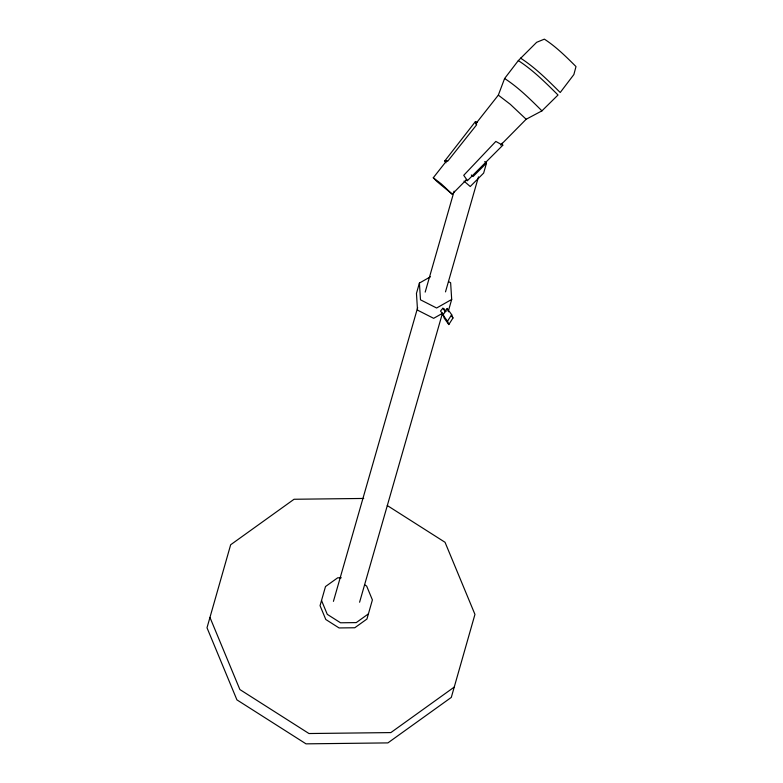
<?xml version="1.0" encoding="UTF-8"?>
<svg xmlns="http://www.w3.org/2000/svg" width="783" height="783" viewBox="0 0 783 783"><rect width="100%" height="100%" fill="white"/><g stroke="black" fill="none" stroke-linecap="round" stroke-linejoin="round"><path stroke-width="1.17" d="M430.474 276.791L419.414 283.064L416.458 293.38L417.525 310.137L433.665 318.329L442.708 313.2M333.431 601.354L417.662 307.611M425.189 292.108L454.13 191.179M445.498 291.873L478.482 176.86M359.593 602.225L442.473 313.18M484.726 161.572L486.507 163.109L483.64 173.092L470.231 186.511L464.016 181.118M448.737 309.774L451.693 299.458L450.626 282.702L448.473 281.616M475.633 123.949L498.331 95.135L504.604 78.506L518.317 60.604L536.658 42.302L544.371 39.15C556.057 46.706 566.138 56.748 575.994 66.565L573.87 74.551L560.217 92.511C547.846 80.189 535.2 67.583 520.529 58.099M443.031 315.02L447.191 308.453L451.654 314.668L452.966 317.996L448.816 324.563L444.353 318.348L443.031 315.02L447.494 321.245L448.816 324.563M447.494 321.245L451.654 314.668M446.026 162.756L444.764 160.965L475.428 121.561L477.385 122.628M466.648 179.522L452.202 194.155L437.002 181.558L433.283 177.761L446.897 160.466M446.075 311.507L444.196 308.884L442.865 308.248L440.545 311.047L443.677 315.412M500.65 145.08L526.156 119.251L541.944 110.863L558.015 95.007C545.643 82.695 532.998 70.088 518.317 60.604M465.513 180.335L467.461 180.638L502.774 145.266L502.099 143.201M486.507 163.109L473.098 176.527L471.317 174.981M368.421 613.872L356.255 622.602L340.536 622.788L327.274 614.342L321.529 600.502M454.257 687.073L390.864 732.585L308.982 733.534L239.882 689.549L209.971 617.454M451.693 299.458L436.62 308.013L420.481 299.811L419.414 283.064M363.723 498.448L294.056 499.26L230.662 544.762L207.006 627.77L236.926 699.875L306.016 743.85L387.898 742.901L451.302 697.399L474.948 614.391L445.038 542.286L387.282 505.534M341.3 577.776L337.679 577.815L325.503 586.545L320.051 605.66L325.797 619.5L339.059 627.946L354.777 627.76L366.943 619.03L372.395 599.915L366.659 586.075L364.614 584.774M444.764 160.965L447.612 161.327L476.641 124.8L475.428 121.561M504.604 78.506C518.415 87.422 530.306 99.284 541.944 110.863M498.331 95.135L510.262 104.276L526.156 119.251M433.283 177.761L441.397 183.976L452.202 194.155M502.774 145.266L495.825 141.429L463.732 175.304L467.461 180.638M451.693 316.215L452.966 317.996M442.865 308.248L445.37 311.742M447.191 308.453L448.502 311.781"/></g></svg>
